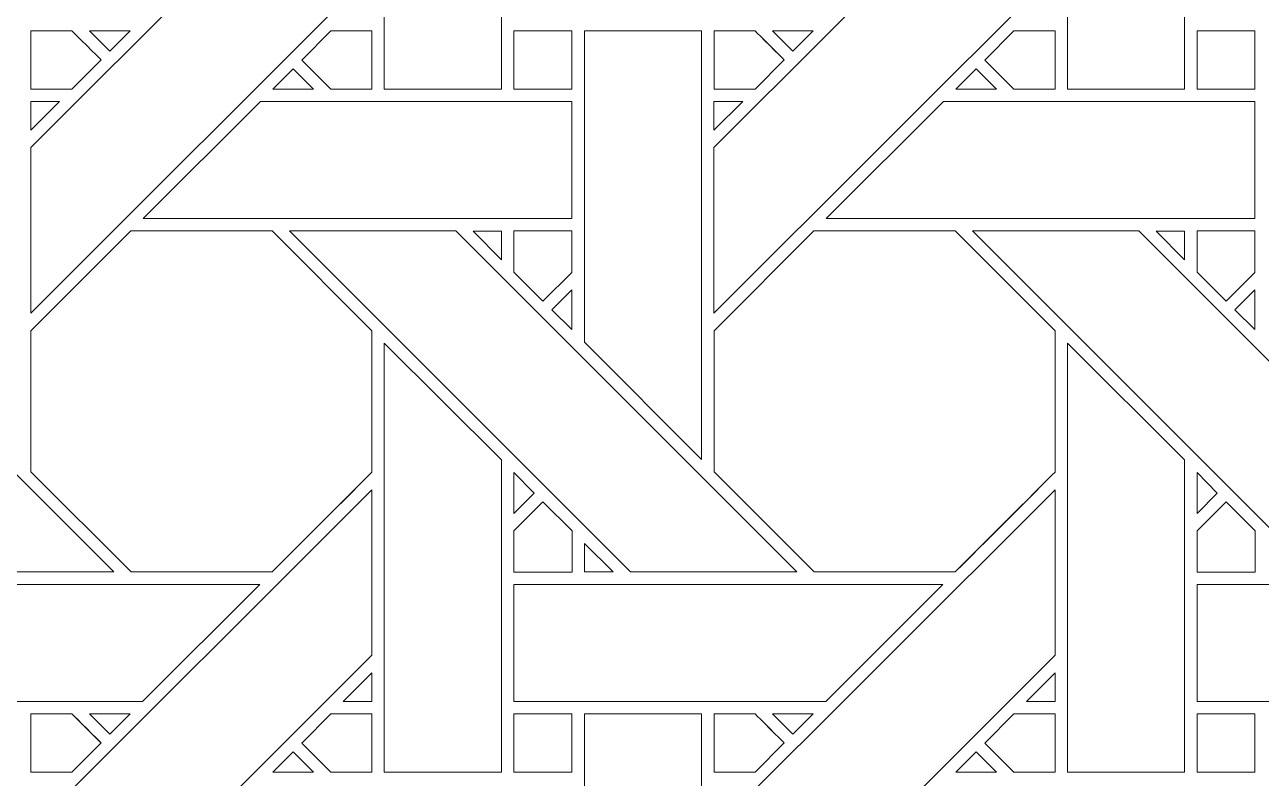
# Model space of a CAD drawing. Header units: inches. Extents: x 4.4 to 20.4, y 1.1 to 17.1.
# Drawn here: x 13.561 to 15.278, y 11.892 to 12.939 of the extents above; entities that cross this region are included whole.
import ezdxf

# ---------------------------------------------------------------- set-up
doc = ezdxf.new("R2010")
doc.units = ezdxf.units.IN
doc.header["$MEASUREMENT"] = 0
doc.layers.add('Design', color=7, linetype='Continuous', lineweight=0)

msp = doc.modelspace()

# ---------------------------------------------------------------- linework, layer by layer
at = {"layer": 'Design'}
for points, knots in [([(12.38285403781467, 17.09476386176223), (7.964575873480902, 17.09476386176223), (4.382854037814669, 13.51304202609592), (4.382854037814669, 9.094763861762152), (4.382854037814669, 4.676485697428384), (7.964575873480902, 1.094763861762152), (12.38285403781467, 1.094763861762152), (16.80113220214846, 1.094763861762152), (20.38285319010416, 4.676485697428384), (20.38285319010416, 9.094763861762152), (20.38285319010416, 13.51304202609592), (16.80113220214846, 17.09476386176223), (12.38285403781467, 17.09476386176223)], [0, 0, 0, 0, 1, 1, 1, 2, 2, 2, 3, 3, 3, 4, 4, 4, 4]), ([(12.38285399246456, 16.23880890138889), (8.437306717014545, 16.23880890138889), (5.23880895283777, 13.04031113721215), (5.23880895283777, 9.094763861762152), (5.23880895283777, 5.149216586312149), (8.437306717014545, 1.950718822135361), (12.38285399246456, 1.950718822135361), (16.32840126791459, 1.950718822135361), (19.52689827508111, 5.149216586312149), (19.52689827508111, 9.094763861762152), (19.52689827508111, 13.04031113721215), (16.32840126791459, 16.23880890138889), (12.38285399246456, 16.23880890138889)], [0, 0, 0, 0, 1, 1, 1, 2, 2, 2, 3, 3, 3, 4, 4, 4, 4]), ([(14.05993482801652, 12.84932030571831), (14.05993482801652, 12.84932030571831), (14.05993482801652, 13.44516499837239), (14.05993482801652, 13.44516499837239), (14.05993482801652, 13.44516499837239), (14.22269015842014, 13.2830098470052), (14.22269015842014, 13.2830098470052), (14.22269015842014, 13.2830098470052), (14.22269015842014, 12.84932030571831), (14.22269015842014, 12.84932030571831), (14.22269015842014, 12.84932030571831), (14.05993482801652, 12.84932030571831), (14.05993482801652, 12.84932030571831)], [0, 0, 0, 0, 1, 1, 1, 2, 2, 2, 3, 3, 3, 4, 4, 4, 4]), ([(15.0086500379775, 12.84932030571831), (15.0086500379775, 12.84932030571831), (15.0086500379775, 13.44516499837239), (15.0086500379775, 13.44516499837239), (15.0086500379775, 13.44516499837239), (15.1714172363282, 13.28301662868923), (15.1714172363282, 13.28301662868923), (15.1714172363282, 13.28301662868923), (15.1714172363282, 12.84932030571831), (15.1714172363282, 12.84932030571831), (15.1714172363282, 12.84932030571831), (15.0086500379775, 12.84932030571831), (15.0086500379775, 12.84932030571831)], [0, 0, 0, 0, 1, 1, 1, 2, 2, 2, 3, 3, 3, 4, 4, 4, 4]), ([(14.04279666476777, 13.01155005560981), (14.04279666476777, 13.01155005560981), (13.56912655300564, 12.53790028889974), (13.56912655300564, 12.53790028889974), (13.56912655300564, 12.53790028889974), (13.56912655300564, 12.76800367567274), (13.56912655300564, 12.76800367567274), (13.56912655300564, 12.76800367567274), (14.04279666476777, 13.24159240722656), (14.04279666476777, 13.24159240722656), (14.04279666476777, 13.24159240722656), (14.04279666476777, 13.01155005560981), (14.04279666476777, 13.01155005560981)], [0, 0, 0, 0, 1, 1, 1, 2, 2, 2, 3, 3, 3, 4, 4, 4, 4]), ([(14.99152628580737, 13.01155005560981), (14.99152628580737, 13.01155005560981), (14.51785617404514, 12.53790028889974), (14.51785617404514, 12.53790028889974), (14.51785617404514, 12.53790028889974), (14.51785617404514, 12.76799689398871), (14.51785617404514, 12.76799689398871), (14.51785617404514, 12.76799689398871), (14.99152628580737, 13.24159918891059), (14.99152628580737, 13.24159918891059), (14.99152628580737, 13.24159918891059), (14.99152628580737, 13.01155005560981), (14.99152628580737, 13.01155005560981)], [0, 0, 0, 0, 1, 1, 1, 2, 2, 2, 3, 3, 3, 4, 4, 4, 4]), ([(13.62619272867838, 12.93013763427734), (13.63133154975043, 12.92502593994141), (13.66210344102647, 12.89421335856119), (13.66652764214409, 12.88978915744357), (13.66652764214409, 12.88978915744357), (13.62610117594401, 12.8493660820855), (13.62610117594401, 12.8493660820855), (13.62610117594401, 12.8493660820855), (13.56912824842665, 12.8493660820855), (13.56912824842665, 12.8493660820855), (13.56912824842665, 12.8493660820855), (13.56912824842665, 12.93013763427734), (13.56912824842665, 12.93013763427734), (13.56912824842665, 12.93013763427734), (13.62619272867838, 12.93013763427734), (13.62619272867838, 12.93013763427734)], [0, 0, 0, 0, 1, 1, 1, 2, 2, 2, 3, 3, 3, 4, 4, 4, 5, 5, 5, 5]), ([(13.66652764214409, 12.88978915744357), (13.66652764214409, 12.88978915744357), (13.62610117594401, 12.8493660820855), (13.62610117594401, 12.8493660820855), (13.62610117594401, 12.8493660820855), (13.56912824842665, 12.8493660820855), (13.56912824842665, 12.8493660820855), (13.56912824842665, 12.8493660820855), (13.56912824842665, 12.93013763427734), (13.56912824842665, 12.93013763427734), (13.56912824842665, 12.93013763427734), (13.62619272867838, 12.93013763427734), (13.62619272867838, 12.93013763427734), (13.6313247680664, 12.92503272162543), (13.66208987765842, 12.89422014024522), (13.66652764214409, 12.88978915744357)], [0, 0, 0, 0, 1, 1, 1, 2, 2, 2, 3, 3, 3, 4, 4, 4, 5, 5, 5, 5]), ([(13.65054406060113, 12.93010542127821), (13.65054406060113, 12.93010542127821), (13.70701005723741, 12.93010542127821), (13.70701005723741, 12.93010542127821), (13.70701005723741, 12.93010542127821), (13.67872280544705, 12.90191989474826), (13.67872280544705, 12.90191989474826), (13.67872280544705, 12.90191989474826), (13.65054406060113, 12.93010542127821), (13.65054406060113, 12.93010542127821)], [0, 0, 0, 0, 1, 1, 1, 2, 2, 2, 3, 3, 3, 3]), ([(13.98569318983292, 12.84935251871744), (13.98569318983292, 12.84935251871744), (13.9453311496311, 12.88973490397135), (13.9453311496311, 12.88973490397135), (13.9453311496311, 12.88973490397135), (13.9857610066732, 12.93015797932942), (13.9857610066732, 12.93015797932942), (13.9857610066732, 12.93015797932942), (14.04280175103084, 12.93015797932942), (14.04280175103084, 12.93015797932942), (14.04280175103084, 12.93015797932942), (14.04280175103084, 12.84935251871744), (14.04280175103084, 12.84935251871744), (14.04280175103084, 12.84935251871744), (13.98569318983292, 12.84935251871744), (13.98569318983292, 12.84935251871744)], [0, 0, 0, 0, 1, 1, 1, 2, 2, 2, 3, 3, 3, 4, 4, 4, 5, 5, 5, 5]), ([(14.04280175103084, 12.84935251871744), (14.04280175103084, 12.84935251871744), (13.98569318983292, 12.84935251871744), (13.98569318983292, 12.84935251871744), (13.98569318983292, 12.84935251871744), (13.9453311496311, 12.88973490397135), (13.9453311496311, 12.88973490397135), (13.9453311496311, 12.88973490397135), (13.9857610066732, 12.93015797932942), (13.9857610066732, 12.93015797932942), (13.9857610066732, 12.93015797932942), (14.04280175103084, 12.93015797932942), (14.04280175103084, 12.93015797932942), (14.04280175103084, 12.93015797932942), (14.04280175103084, 12.84935251871744), (14.04280175103084, 12.84935251871744)], [0, 0, 0, 0, 1, 1, 1, 2, 2, 2, 3, 3, 3, 4, 4, 4, 5, 5, 5, 5]), ([(14.24000549316403, 12.93013763427734), (14.24000549316403, 12.93013763427734), (14.32025316026473, 12.93013763427734), (14.32025316026473, 12.93013763427734), (14.32025316026473, 12.93013763427734), (14.32025316026473, 12.84935251871744), (14.32025316026473, 12.84935251871744), (14.32025316026473, 12.84935251871744), (14.24000549316403, 12.84935251871744), (14.24000549316403, 12.84935251871744), (14.24000549316403, 12.84935251871744), (14.24000549316403, 12.93013763427734), (14.24000549316403, 12.93013763427734)], [0, 0, 0, 0, 1, 1, 1, 2, 2, 2, 3, 3, 3, 4, 4, 4, 4]), ([(14.24000549316403, 12.84935251871744), (14.24000549316403, 12.84935251871744), (14.24000549316403, 12.93013763427734), (14.24000549316403, 12.93013763427734), (14.24000549316403, 12.93013763427734), (14.32025316026473, 12.93013763427734), (14.32025316026473, 12.93013763427734), (14.32025316026473, 12.93013763427734), (14.32025316026473, 12.84935251871744), (14.32025316026473, 12.84935251871744), (14.32025316026473, 12.84935251871744), (14.24000549316403, 12.84935251871744), (14.24000549316403, 12.84935251871744)], [0, 0, 0, 0, 1, 1, 1, 2, 2, 2, 3, 3, 3, 4, 4, 4, 4]), ([(14.50070359971791, 12.33498806423611), (14.50070359971791, 12.33498806423611), (14.33778550889764, 12.49790615505642), (14.33778550889764, 12.49790615505642), (14.33778550889764, 12.49790615505642), (14.33778550889764, 12.93010542127821), (14.33778550889764, 12.93010542127821), (14.33778550889764, 12.93010542127821), (14.50070359971791, 12.93010542127821), (14.50070359971791, 12.93010542127821), (14.50070359971791, 12.93010542127821), (14.50070359971791, 12.33498806423611), (14.50070359971791, 12.33498806423611)], [0, 0, 0, 0, 1, 1, 1, 2, 2, 2, 3, 3, 3, 4, 4, 4, 4]), ([(14.51786465115015, 12.8493660820855), (14.51786465115015, 12.8493660820855), (14.51786465115015, 12.93013763427734), (14.51786465115015, 12.93013763427734), (14.51786465115015, 12.93013763427734), (14.57492913140193, 12.93013763427734), (14.57492913140193, 12.93013763427734), (14.58006795247403, 12.92502593994141), (14.61083984375, 12.89421335856119), (14.61526319715709, 12.88978915744357), (14.61526319715709, 12.88978915744357), (14.57483757866751, 12.8493660820855), (14.57483757866751, 12.8493660820855), (14.57483757866751, 12.8493660820855), (14.51786465115015, 12.8493660820855), (14.51786465115015, 12.8493660820855)], [0, 0, 0, 0, 1, 1, 1, 2, 2, 2, 3, 3, 3, 4, 4, 4, 5, 5, 5, 5]), ([(14.51786465115015, 12.8493660820855), (14.51786465115015, 12.8493660820855), (14.51786465115015, 12.93013763427734), (14.51786465115015, 12.93013763427734), (14.51786465115015, 12.93013763427734), (14.57492913140193, 12.93013763427734), (14.57492913140193, 12.93013763427734), (14.57995096842445, 12.92514122856988), (14.61070251464846, 12.89434899224175), (14.61526319715709, 12.88978915744357), (14.61526319715709, 12.88978915744357), (14.57483757866751, 12.8493660820855), (14.57483757866751, 12.8493660820855), (14.57483757866751, 12.8493660820855), (14.51786465115015, 12.8493660820855), (14.51786465115015, 12.8493660820855)], [0, 0, 0, 0, 1, 1, 1, 2, 2, 2, 3, 3, 3, 4, 4, 4, 5, 5, 5, 5]), ([(14.5992736816407, 12.93010542127821), (14.5992736816407, 12.93010542127821), (14.65573798285598, 12.93010542127821), (14.65573798285598, 12.93010542127821), (14.65573798285598, 12.93010542127821), (14.62745157877612, 12.90191989474826), (14.62745157877612, 12.90191989474826), (14.62745157877612, 12.90191989474826), (14.5992736816407, 12.93010542127821), (14.5992736816407, 12.93010542127821)], [0, 0, 0, 0, 1, 1, 1, 2, 2, 2, 3, 3, 3, 3]), ([(14.9344295925564, 12.84935251871744), (14.9344295925564, 12.84935251871744), (14.89406670464417, 12.88973490397135), (14.89406670464417, 12.88973490397135), (14.89406670464417, 12.88973490397135), (14.93449740939667, 12.93015797932942), (14.93449740939667, 12.93015797932942), (14.93449740939667, 12.93015797932942), (14.99153815375431, 12.93015797932942), (14.99153815375431, 12.93015797932942), (14.99153815375431, 12.93015797932942), (14.99153815375431, 12.84935251871744), (14.99153815375431, 12.84935251871744), (14.99153815375431, 12.84935251871744), (14.9344295925564, 12.84935251871744), (14.9344295925564, 12.84935251871744)], [0, 0, 0, 0, 1, 1, 1, 2, 2, 2, 3, 3, 3, 4, 4, 4, 5, 5, 5, 5]), ([(14.99153815375431, 12.84935251871744), (14.99153815375431, 12.84935251871744), (14.9344295925564, 12.84935251871744), (14.9344295925564, 12.84935251871744), (14.9344295925564, 12.84935251871744), (14.89406670464417, 12.88973490397135), (14.89406670464417, 12.88973490397135), (14.89406670464417, 12.88973490397135), (14.93449740939667, 12.93015797932942), (14.93449740939667, 12.93015797932942), (14.93449740939667, 12.93015797932942), (14.99153815375431, 12.93015797932942), (14.99153815375431, 12.93015797932942), (14.99153815375431, 12.93015797932942), (14.99153815375431, 12.84935251871744), (14.99153815375431, 12.84935251871744)], [0, 0, 0, 0, 1, 1, 1, 2, 2, 2, 3, 3, 3, 4, 4, 4, 5, 5, 5, 5]), ([(15.18874274359806, 12.93013763427734), (15.18874274359806, 12.93013763427734), (15.26899041069876, 12.93013763427734), (15.26899041069876, 12.93013763427734), (15.26899041069876, 12.93013763427734), (15.26899041069876, 12.84935251871744), (15.26899041069876, 12.84935251871744), (15.26899041069876, 12.84935251871744), (15.18874274359806, 12.84935251871744), (15.18874274359806, 12.84935251871744), (15.18874274359806, 12.84935251871744), (15.18874274359806, 12.93013763427734), (15.18874274359806, 12.93013763427734)], [0, 0, 0, 0, 1, 1, 1, 2, 2, 2, 3, 3, 3, 4, 4, 4, 4]), ([(15.26899041069876, 12.84935251871744), (15.26899041069876, 12.84935251871744), (15.18874274359806, 12.84935251871744), (15.18874274359806, 12.84935251871744), (15.18874274359806, 12.84935251871744), (15.18874274359806, 12.93013763427734), (15.18874274359806, 12.93013763427734), (15.18874274359806, 12.93013763427734), (15.26899041069876, 12.93013763427734), (15.26899041069876, 12.93013763427734), (15.26899041069876, 12.93013763427734), (15.26899041069876, 12.84935251871744), (15.26899041069876, 12.84935251871744)], [0, 0, 0, 0, 1, 1, 1, 2, 2, 2, 3, 3, 3, 4, 4, 4, 4]), ([(13.90495385064014, 12.84932030571831), (13.90495385064014, 12.84932030571831), (13.93321397569444, 12.87758043077257), (13.93321397569444, 12.87758043077257), (13.93321397569444, 12.87758043077257), (13.96146053738069, 12.84932030571831), (13.96146053738069, 12.84932030571831), (13.96146053738069, 12.84932030571831), (13.90495385064014, 12.84932030571831), (13.90495385064014, 12.84932030571831)], [0, 0, 0, 0, 1, 1, 1, 2, 2, 2, 3, 3, 3, 3]), ([(14.85368177625875, 12.84932030571831), (14.85368177625875, 12.84932030571831), (14.88194274902346, 12.87758043077257), (14.88194274902346, 12.87758043077257), (14.88194274902346, 12.87758043077257), (14.91019015842014, 12.84932030571831), (14.91019015842014, 12.84932030571831), (14.91019015842014, 12.84932030571831), (14.85368177625875, 12.84932030571831), (14.85368177625875, 12.84932030571831)], [0, 0, 0, 0, 1, 1, 1, 2, 2, 2, 3, 3, 3, 3]), ([(13.60895707872179, 12.83219485812717), (13.60895707872179, 12.83219485812717), (13.56912655300564, 12.79236433241102), (13.56912655300564, 12.79236433241102), (13.56912655300564, 12.79236433241102), (13.56912655300564, 12.83219485812717), (13.56912655300564, 12.83219485812717), (13.56912655300564, 12.83219485812717), (13.60895707872179, 12.83219485812717), (13.60895707872179, 12.83219485812717)], [0, 0, 0, 0, 1, 1, 1, 2, 2, 2, 3, 3, 3, 3]), ([(14.32025146484375, 12.83218129475911), (14.32025146484375, 12.83218129475911), (14.32025146484375, 12.66937934027777), (14.32025146484375, 12.66937934027777), (14.32025146484375, 12.66937934027777), (13.72496541341146, 12.66937934027777), (13.72496541341146, 12.66937934027777), (13.72496541341146, 12.66937934027777), (13.88781483968099, 12.83218129475911), (13.88781483968099, 12.83218129475911), (13.88781483968099, 12.83218129475911), (14.32025146484375, 12.83218129475911), (14.32025146484375, 12.83218129475911)], [0, 0, 0, 0, 1, 1, 1, 2, 2, 2, 3, 3, 3, 4, 4, 4, 4]), ([(14.55768669976126, 12.83219485812717), (14.55768669976126, 12.83219485812717), (14.51785617404514, 12.79236433241102), (14.51785617404514, 12.79236433241102), (14.51785617404514, 12.79236433241102), (14.51785617404514, 12.83219485812717), (14.51785617404514, 12.83219485812717), (14.51785617404514, 12.83219485812717), (14.55768669976126, 12.83219485812717), (14.55768669976126, 12.83219485812717)], [0, 0, 0, 0, 1, 1, 1, 2, 2, 2, 3, 3, 3, 3]), ([(15.26898193359375, 12.83218129475911), (15.26898193359375, 12.83218129475911), (15.26898193359375, 12.66937934027777), (15.26898193359375, 12.66937934027777), (15.26898193359375, 12.66937934027777), (14.67369418674042, 12.66937934027777), (14.67369418674042, 12.66937934027777), (14.67369418674042, 12.66937934027777), (14.83654446072056, 12.83218129475911), (14.83654446072056, 12.83218129475911), (14.83654446072056, 12.83218129475911), (15.26898193359375, 12.83218129475911), (15.26898193359375, 12.83218129475911)], [0, 0, 0, 0, 1, 1, 1, 2, 2, 2, 3, 3, 3, 4, 4, 4, 4]), ([(13.68412695990668, 12.17859141031901), (13.68412695990668, 12.17859141031901), (13.45310465494791, 12.17859141031901), (13.45310465494791, 12.17859141031901), (13.45310465494791, 12.17859141031901), (12.97954305013021, 12.6522479587131), (12.97954305013021, 12.6522479587131), (12.97954305013021, 12.6522479587131), (13.21048397488064, 12.6522479587131), (13.21048397488064, 12.6522479587131), (13.21048397488064, 12.6522479587131), (13.68412695990668, 12.17859141031901), (13.68412695990668, 12.17859141031901)], [0, 0, 0, 0, 1, 1, 1, 2, 2, 2, 3, 3, 3, 4, 4, 4, 4]), ([(13.70783233642578, 12.65225982666015), (13.70783233642578, 12.65225982666015), (13.90404340955943, 12.65225982666015), (13.90404340955943, 12.65225982666015), (13.90404340955943, 12.65225982666015), (14.04278818766278, 12.51353963216146), (14.04278818766278, 12.51353963216146), (14.04278818766278, 12.51353963216146), (14.04278818766278, 12.31732516818576), (14.04278818766278, 12.31732516818576), (14.02498965793181, 12.2993901570638), (13.91306220160598, 12.18764919704861), (13.90407731797957, 12.1786380343967), (13.90407731797957, 12.1786380343967), (13.70837317572699, 12.1786380343967), (13.70837317572699, 12.1786380343967), (13.70837317572699, 12.1786380343967), (13.56912824842665, 12.31787957085503), (13.56912824842665, 12.31787957085503), (13.56912824842665, 12.31787957085503), (13.56912824842665, 12.51353963216146), (13.56912824842665, 12.51353963216146), (13.56912824842665, 12.51353963216146), (13.70783233642578, 12.65225982666015), (13.70783233642578, 12.65225982666015)], [0, 0, 0, 0, 1, 1, 1, 2, 2, 2, 3, 3, 3, 4, 4, 4, 5, 5, 5, 6, 6, 6, 7, 7, 7, 8, 8, 8, 8]), ([(14.04278818766278, 12.31732516818576), (14.0246420966254, 12.29904259575738), (13.91280280219181, 12.18738386366102), (13.90407731797957, 12.1786380343967), (13.90407731797957, 12.1786380343967), (13.70837317572699, 12.1786380343967), (13.70837317572699, 12.1786380343967), (13.70837317572699, 12.1786380343967), (13.56912824842665, 12.31787957085503), (13.56912824842665, 12.31787957085503), (13.56912824842665, 12.31787957085503), (13.56912824842665, 12.51353963216146), (13.56912824842665, 12.51353963216146), (13.56912824842665, 12.51353963216146), (13.70783233642578, 12.65225982666015), (13.70783233642578, 12.65225982666015), (13.70783233642578, 12.65225982666015), (13.90404340955943, 12.65225982666015), (13.90404340955943, 12.65225982666015), (13.90404340955943, 12.65225982666015), (14.04278818766278, 12.51353963216146), (14.04278818766278, 12.51353963216146), (14.04278818766278, 12.51353963216146), (14.04278818766278, 12.31732516818576), (14.04278818766278, 12.31732516818576)], [0, 0, 0, 0, 1, 1, 1, 2, 2, 2, 3, 3, 3, 4, 4, 4, 5, 5, 5, 6, 6, 6, 7, 7, 7, 8, 8, 8, 8]), ([(14.63285658094625, 12.17859141031901), (14.63285658094625, 12.17859141031901), (14.40183342827693, 12.17859141031901), (14.40183342827693, 12.17859141031901), (14.40183342827693, 12.17859141031901), (13.92827182345917, 12.6522479587131), (13.92827182345917, 12.6522479587131), (13.92827182345917, 12.6522479587131), (14.15921274820958, 12.6522479587131), (14.15921274820958, 12.6522479587131), (14.15921274820958, 12.6522479587131), (14.63285658094625, 12.17859141031901), (14.63285658094625, 12.17859141031901)], [0, 0, 0, 0, 1, 1, 1, 2, 2, 2, 3, 3, 3, 4, 4, 4, 4]), ([(14.18333519829639, 12.65223439534505), (14.18333519829639, 12.65223439534505), (14.22278510199652, 12.65223439534505), (14.22278510199652, 12.65223439534505), (14.22278510199652, 12.65223439534505), (14.22278510199652, 12.61240980360243), (14.22278510199652, 12.61240980360243), (14.22278510199652, 12.61240980360243), (14.18333519829639, 12.65223439534505), (14.18333519829639, 12.65223439534505)], [0, 0, 0, 0, 1, 1, 1, 2, 2, 2, 3, 3, 3, 3]), ([(14.32025316026473, 12.65227423773871), (14.32025316026473, 12.65227423773871), (14.32025316026473, 12.59467485215928), (14.32025316026473, 12.59467485215928), (14.32025316026473, 12.59467485215928), (14.28031751844625, 12.55472819010416), (14.28031751844625, 12.55472819010416), (14.28031751844625, 12.55472819010416), (14.23998514811195, 12.59506649441189), (14.23998514811195, 12.59506649441189), (14.23998514811195, 12.59506649441189), (14.23998514811195, 12.65227423773871), (14.23998514811195, 12.65227423773871), (14.23998514811195, 12.65227423773871), (14.32025316026473, 12.65227423773871), (14.32025316026473, 12.65227423773871)], [0, 0, 0, 0, 1, 1, 1, 2, 2, 2, 3, 3, 3, 4, 4, 4, 5, 5, 5, 5]), ([(14.28031751844625, 12.55472819010416), (14.28031751844625, 12.55472819010416), (14.23998514811195, 12.59506649441189), (14.23998514811195, 12.59506649441189), (14.23998514811195, 12.59506649441189), (14.23998514811195, 12.65227423773871), (14.23998514811195, 12.65227423773871), (14.23998514811195, 12.65227423773871), (14.32025316026473, 12.65227423773871), (14.32025316026473, 12.65227423773871), (14.32025316026473, 12.65227423773871), (14.32025316026473, 12.59467485215928), (14.32025316026473, 12.59467485215928), (14.32025316026473, 12.59467485215928), (14.28031751844625, 12.55472819010416), (14.28031751844625, 12.55472819010416)], [0, 0, 0, 0, 1, 1, 1, 2, 2, 2, 3, 3, 3, 4, 4, 4, 5, 5, 5, 5]), ([(14.85282050238723, 12.1786380343967), (14.85282050238723, 12.1786380343967), (14.65710957845054, 12.1786380343967), (14.65710957845054, 12.1786380343967), (14.65710957845054, 12.1786380343967), (14.51786465115015, 12.31787618001302), (14.51786465115015, 12.31787618001302), (14.51786465115015, 12.31787618001302), (14.51786465115015, 12.51353963216146), (14.51786465115015, 12.51353963216146), (14.51786465115015, 12.51353963216146), (14.65656195746527, 12.65225982666015), (14.65656195746527, 12.65225982666015), (14.65656195746527, 12.65225982666015), (14.85277303059903, 12.65225982666015), (14.85277303059903, 12.65225982666015), (14.85277303059903, 12.65225982666015), (14.99152459038626, 12.51353963216146), (14.99152459038626, 12.51353963216146), (14.99152459038626, 12.51353963216146), (14.99152459038626, 12.31732516818576), (14.99152459038626, 12.31732516818576), (14.97372606065541, 12.2993901570638), (14.86180284288194, 12.18764919704861), (14.85282050238723, 12.1786380343967)], [0, 0, 0, 0, 1, 1, 1, 2, 2, 2, 3, 3, 3, 4, 4, 4, 5, 5, 5, 6, 6, 6, 7, 7, 7, 8, 8, 8, 8]), ([(14.99152459038626, 12.31732516818576), (14.97340562608514, 12.29906294080946), (14.86156209309903, 12.18739742702908), (14.85282050238723, 12.1786380343967), (14.85282050238723, 12.1786380343967), (14.65710957845054, 12.1786380343967), (14.65710957845054, 12.1786380343967), (14.65710957845054, 12.1786380343967), (14.51786465115015, 12.31787618001302), (14.51786465115015, 12.31787618001302), (14.51786465115015, 12.31787618001302), (14.51786465115015, 12.51353963216146), (14.51786465115015, 12.51353963216146), (14.51786465115015, 12.51353963216146), (14.65656195746527, 12.65225982666015), (14.65656195746527, 12.65225982666015), (14.65656195746527, 12.65225982666015), (14.85277303059903, 12.65225982666015), (14.85277303059903, 12.65225982666015), (14.85277303059903, 12.65225982666015), (14.99152459038626, 12.51353963216146), (14.99152459038626, 12.51353963216146), (14.99152459038626, 12.51353963216146), (14.99152459038626, 12.31732516818576), (14.99152459038626, 12.31732516818576)], [0, 0, 0, 0, 1, 1, 1, 2, 2, 2, 3, 3, 3, 4, 4, 4, 5, 5, 5, 6, 6, 6, 7, 7, 7, 8, 8, 8, 8]), ([(15.58158535427515, 12.17859141031901), (15.58158535427515, 12.17859141031901), (15.35056220160598, 12.17859141031901), (15.35056220160598, 12.17859141031901), (15.35056220160598, 12.17859141031901), (14.87700059678819, 12.6522479587131), (14.87700059678819, 12.6522479587131), (14.87700059678819, 12.6522479587131), (15.10794236924916, 12.6522479587131), (15.10794236924916, 12.6522479587131), (15.10794236924916, 12.6522479587131), (15.58158535427515, 12.17859141031901), (15.58158535427515, 12.17859141031901)], [0, 0, 0, 0, 1, 1, 1, 2, 2, 2, 3, 3, 3, 4, 4, 4, 4]), ([(15.132063123915, 12.65223439534505), (15.132063123915, 12.65223439534505), (15.17151387532554, 12.65223439534505), (15.17151387532554, 12.65223439534505), (15.17151387532554, 12.65223439534505), (15.17151387532554, 12.61240980360243), (15.17151387532554, 12.61240980360243), (15.17151387532554, 12.61240980360243), (15.132063123915, 12.65223439534505), (15.132063123915, 12.65223439534505)], [0, 0, 0, 0, 1, 1, 1, 2, 2, 2, 3, 3, 3, 3]), ([(15.26899041069876, 12.65227423773871), (15.26899041069876, 12.65227423773871), (15.26899041069876, 12.5946782430013), (15.26899041069876, 12.5946782430013), (15.26899041069876, 12.5946782430013), (15.22905307345917, 12.55473158094618), (15.22905307345917, 12.55473158094618), (15.22905307345917, 12.55473158094618), (15.18872918023001, 12.59506649441189), (15.18872918023001, 12.59506649441189), (15.18872918023001, 12.59506649441189), (15.18872918023001, 12.65227423773871), (15.18872918023001, 12.65227423773871), (15.18872918023001, 12.65227423773871), (15.26899041069876, 12.65227423773871), (15.26899041069876, 12.65227423773871)], [0, 0, 0, 0, 1, 1, 1, 2, 2, 2, 3, 3, 3, 4, 4, 4, 5, 5, 5, 5]), ([(15.22905307345917, 12.55473158094618), (15.22905307345917, 12.55473158094618), (15.18872918023001, 12.59506649441189), (15.18872918023001, 12.59506649441189), (15.18872918023001, 12.59506649441189), (15.18872918023001, 12.65227423773871), (15.18872918023001, 12.65227423773871), (15.18872918023001, 12.65227423773871), (15.26899041069876, 12.65227423773871), (15.26899041069876, 12.65227423773871), (15.26899041069876, 12.65227423773871), (15.26899041069876, 12.5946782430013), (15.26899041069876, 12.5946782430013), (15.26899041069876, 12.5946782430013), (15.22905307345917, 12.55473158094618), (15.22905307345917, 12.55473158094618)], [0, 0, 0, 0, 1, 1, 1, 2, 2, 2, 3, 3, 3, 4, 4, 4, 5, 5, 5, 5]), ([(14.32025146484375, 12.57040066189236), (14.32025146484375, 12.57040066189236), (14.32025146484375, 12.5152350531684), (14.32025146484375, 12.5152350531684), (14.32025146484375, 12.5152350531684), (14.29248216417098, 12.54261695014106), (14.29248216417098, 12.54261695014106), (14.29248216417098, 12.54261695014106), (14.32025146484375, 12.57040066189236), (14.32025146484375, 12.57040066189236)], [0, 0, 0, 0, 1, 1, 1, 2, 2, 2, 3, 3, 3, 3]), ([(15.26898193359375, 12.57040066189236), (15.26898193359375, 12.57040066189236), (15.26898193359375, 12.5152350531684), (15.26898193359375, 12.5152350531684), (15.26898193359375, 12.5152350531684), (15.2412109375, 12.54262373182508), (15.2412109375, 12.54262373182508), (15.2412109375, 12.54262373182508), (15.26898193359375, 12.57040066189236), (15.26898193359375, 12.57040066189236)], [0, 0, 0, 0, 1, 1, 1, 2, 2, 2, 3, 3, 3, 3]), ([(14.05993482801652, 11.90059068467882), (14.05993482801652, 11.90059068467882), (14.05993482801652, 12.4964362250434), (14.05993482801652, 12.4964362250434), (14.05993482801652, 12.4964362250434), (14.22269015842014, 12.33428700764974), (14.22269015842014, 12.33428700764974), (14.22269015842014, 12.33428700764974), (14.22269015842014, 11.90059068467882), (14.22269015842014, 11.90059068467882), (14.22269015842014, 11.90059068467882), (14.05993482801652, 11.90059068467882), (14.05993482801652, 11.90059068467882)], [0, 0, 0, 0, 1, 1, 1, 2, 2, 2, 3, 3, 3, 4, 4, 4, 4]), ([(15.0086500379775, 11.90059068467882), (15.0086500379775, 11.90059068467882), (15.0086500379775, 12.4964362250434), (15.0086500379775, 12.4964362250434), (15.0086500379775, 12.4964362250434), (15.1714172363282, 12.33428700764974), (15.1714172363282, 12.33428700764974), (15.1714172363282, 12.33428700764974), (15.1714172363282, 11.90059068467882), (15.1714172363282, 11.90059068467882), (15.1714172363282, 11.90059068467882), (15.0086500379775, 11.90059068467882), (15.0086500379775, 11.90059068467882)], [0, 0, 0, 0, 1, 1, 1, 2, 2, 2, 3, 3, 3, 4, 4, 4, 4]), ([(14.24000379774305, 12.26002926296658), (14.24000379774305, 12.26002926296658), (14.24000379774305, 12.31678771972656), (14.24000379774305, 12.31678771972656), (14.24000379774305, 12.31678771972656), (14.26818339029945, 12.28821478949652), (14.26818339029945, 12.28821478949652), (14.26818339029945, 12.28821478949652), (14.24000379774305, 12.26002926296658), (14.24000379774305, 12.26002926296658)], [0, 0, 0, 0, 1, 1, 1, 2, 2, 2, 3, 3, 3, 3]), ([(15.18873426649305, 12.26002926296658), (15.18873426649305, 12.26002926296658), (15.18873426649305, 12.31678771972656), (15.18873426649305, 12.31678771972656), (15.18873426649305, 12.31678771972656), (15.21691216362847, 12.28821478949652), (15.21691216362847, 12.28821478949652), (15.21691216362847, 12.28821478949652), (15.18873426649305, 12.26002926296658), (15.18873426649305, 12.26002926296658)], [0, 0, 0, 0, 1, 1, 1, 2, 2, 2, 3, 3, 3, 3]), ([(14.04279666476777, 12.06282806396484), (14.04279666476777, 12.06282806396484), (13.56912655300564, 11.58917151557074), (13.56912655300564, 11.58917151557074), (13.56912655300564, 11.58917151557074), (13.56912655300564, 11.81926812065972), (13.56912655300564, 11.81926812065972), (13.56912655300564, 11.81926812065972), (14.04279666476777, 12.29286363389757), (14.04279666476777, 12.29286363389757), (14.04279666476777, 12.29286363389757), (14.04279666476777, 12.06282806396484), (14.04279666476777, 12.06282806396484)], [0, 0, 0, 0, 1, 1, 1, 2, 2, 2, 3, 3, 3, 4, 4, 4, 4]), ([(14.99152628580737, 12.06282128228081), (14.99152628580737, 12.06282128228081), (14.51785617404514, 11.58917151557074), (14.51785617404514, 11.58917151557074), (14.51785617404514, 11.58917151557074), (14.51785617404514, 11.81926812065972), (14.51785617404514, 11.81926812065972), (14.51785617404514, 11.81926812065972), (14.99152628580737, 12.29286363389757), (14.99152628580737, 12.29286363389757), (14.99152628580737, 12.29286363389757), (14.99152628580737, 12.06282128228081), (14.99152628580737, 12.06282128228081)], [0, 0, 0, 0, 1, 1, 1, 2, 2, 2, 3, 3, 3, 4, 4, 4, 4]), ([(14.24000549316403, 12.17839304606119), (14.24000549316403, 12.17839304606119), (14.24000549316403, 12.23567877875434), (14.24000549316403, 12.23567877875434), (14.24000549316403, 12.23567877875434), (14.28033108181431, 12.27601369222005), (14.28033108181431, 12.27601369222005), (14.28033108181431, 12.27601369222005), (14.3206617567275, 12.23568895128038), (14.3206617567275, 12.23568895128038), (14.3206617567275, 12.23568895128038), (14.3206617567275, 12.17839304606119), (14.3206617567275, 12.17839304606119), (14.3206617567275, 12.17839304606119), (14.24000549316403, 12.17839304606119), (14.24000549316403, 12.17839304606119)], [0, 0, 0, 0, 1, 1, 1, 2, 2, 2, 3, 3, 3, 4, 4, 4, 5, 5, 5, 5]), ([(14.28033108181431, 12.27601369222005), (14.28033108181431, 12.27601369222005), (14.3206617567275, 12.23568895128038), (14.3206617567275, 12.23568895128038), (14.3206617567275, 12.23568895128038), (14.3206617567275, 12.17839304606119), (14.3206617567275, 12.17839304606119), (14.3206617567275, 12.17839304606119), (14.24000549316403, 12.17839304606119), (14.24000549316403, 12.17839304606119), (14.24000549316403, 12.17839304606119), (14.24000549316403, 12.23567877875434), (14.24000549316403, 12.23567877875434), (14.24000549316403, 12.23567877875434), (14.28033108181431, 12.27601369222005), (14.28033108181431, 12.27601369222005)], [0, 0, 0, 0, 1, 1, 1, 2, 2, 2, 3, 3, 3, 4, 4, 4, 5, 5, 5, 5]), ([(15.18874274359806, 12.17839304606119), (15.18874274359806, 12.17839304606119), (15.18874274359806, 12.23568216959635), (15.18874274359806, 12.23568216959635), (15.18874274359806, 12.23568216959635), (15.22906663682723, 12.27601369222005), (15.22906663682723, 12.27601369222005), (15.22906663682723, 12.27601369222005), (15.26939731174042, 12.23568895128038), (15.26939731174042, 12.23568895128038), (15.26939731174042, 12.23568895128038), (15.26939731174042, 12.17839304606119), (15.26939731174042, 12.17839304606119), (15.26939731174042, 12.17839304606119), (15.18874274359806, 12.17839304606119), (15.18874274359806, 12.17839304606119)], [0, 0, 0, 0, 1, 1, 1, 2, 2, 2, 3, 3, 3, 4, 4, 4, 5, 5, 5, 5]), ([(15.22906663682723, 12.27601369222005), (15.22906663682723, 12.27601369222005), (15.26939731174042, 12.23568895128038), (15.26939731174042, 12.23568895128038), (15.26939731174042, 12.23568895128038), (15.26939731174042, 12.17839304606119), (15.26939731174042, 12.17839304606119), (15.26939731174042, 12.17839304606119), (15.18874274359806, 12.17839304606119), (15.18874274359806, 12.17839304606119), (15.18874274359806, 12.17839304606119), (15.18874274359806, 12.23568216959635), (15.18874274359806, 12.23568216959635), (15.18874274359806, 12.23568216959635), (15.22906663682723, 12.27601369222005), (15.22906663682723, 12.27601369222005)], [0, 0, 0, 0, 1, 1, 1, 2, 2, 2, 3, 3, 3, 4, 4, 4, 5, 5, 5, 5]), ([(14.33790757921014, 12.17858462863498), (14.33790757921014, 12.17858462863498), (14.33790757921014, 12.21837446424696), (14.33790757921014, 12.21837446424696), (14.33790757921014, 12.21837446424696), (14.37763129340277, 12.17858462863498), (14.37763129340277, 12.17858462863498), (14.37763129340277, 12.17858462863498), (14.33790757921014, 12.17858462863498), (14.33790757921014, 12.17858462863498)], [0, 0, 0, 0, 1, 1, 1, 2, 2, 2, 3, 3, 3, 3]), ([(13.88697136773003, 12.16134389241536), (13.88697136773003, 12.16134389241536), (13.724244011773, 11.99864366319444), (13.724244011773, 11.99864366319444), (13.724244011773, 11.99864366319444), (13.29127587212456, 11.99864366319444), (13.29127587212456, 11.99864366319444), (13.29127587212456, 11.99864366319444), (13.29127587212456, 12.16134389241536), (13.29127587212456, 12.16134389241536), (13.29127587212456, 12.16134389241536), (13.88697136773003, 12.16134389241536), (13.88697136773003, 12.16134389241536)], [0, 0, 0, 0, 1, 1, 1, 2, 2, 2, 3, 3, 3, 4, 4, 4, 4]), ([(14.83570014105902, 12.16134389241536), (14.83570014105902, 12.16134389241536), (14.6729736328125, 11.99864366319444), (14.6729736328125, 11.99864366319444), (14.6729736328125, 11.99864366319444), (14.24000379774305, 11.99864366319444), (14.24000379774305, 11.99864366319444), (14.24000379774305, 11.99864366319444), (14.24000379774305, 12.16134389241536), (14.24000379774305, 12.16134389241536), (14.24000379774305, 12.16134389241536), (14.83570014105902, 12.16134389241536), (14.83570014105902, 12.16134389241536)], [0, 0, 0, 0, 1, 1, 1, 2, 2, 2, 3, 3, 3, 4, 4, 4, 4]), ([(15.78442891438804, 12.16134389241536), (15.78442891438804, 12.16134389241536), (15.62170240614151, 11.99864366319444), (15.62170240614151, 11.99864366319444), (15.62170240614151, 11.99864366319444), (15.18873426649305, 11.99864366319444), (15.18873426649305, 11.99864366319444), (15.18873426649305, 11.99864366319444), (15.18873426649305, 12.16134389241536), (15.18873426649305, 12.16134389241536), (15.18873426649305, 12.16134389241536), (15.78442891438804, 12.16134389241536), (15.78442891438804, 12.16134389241536)], [0, 0, 0, 0, 1, 1, 1, 2, 2, 2, 3, 3, 3, 4, 4, 4, 4]), ([(14.00303395589195, 11.99867078993055), (14.00303395589195, 11.99867078993055), (14.04279666476777, 12.03843434651692), (14.04279666476777, 12.03843434651692), (14.04279666476777, 12.03843434651692), (14.04279666476777, 11.99867078993055), (14.04279666476777, 11.99867078993055), (14.04279666476777, 11.99867078993055), (14.00303395589195, 11.99867078993055), (14.00303395589195, 11.99867078993055)], [0, 0, 0, 0, 1, 1, 1, 2, 2, 2, 3, 3, 3, 3]), ([(14.95174831814236, 11.99867078993055), (14.95174831814236, 11.99867078993055), (14.99152628580737, 12.03843434651692), (14.99152628580737, 12.03843434651692), (14.99152628580737, 12.03843434651692), (14.99152628580737, 11.99867078993055), (14.99152628580737, 11.99867078993055), (14.99152628580737, 11.99867078993055), (14.95174831814236, 11.99867078993055), (14.95174831814236, 11.99867078993055)], [0, 0, 0, 0, 1, 1, 1, 2, 2, 2, 3, 3, 3, 3]), ([(13.62619272867838, 11.98140123155382), (13.63133154975043, 11.97628953721788), (13.66210344102647, 11.94547695583767), (13.66652764214409, 11.94105275472005), (13.66652764214409, 11.94105275472005), (13.62610117594401, 11.90062967936198), (13.62610117594401, 11.90062967936198), (13.62610117594401, 11.90062967936198), (13.56912824842665, 11.90062967936198), (13.56912824842665, 11.90062967936198), (13.56912824842665, 11.90062967936198), (13.56912824842665, 11.98140123155382), (13.56912824842665, 11.98140123155382), (13.56912824842665, 11.98140123155382), (13.62619272867838, 11.98140123155382), (13.62619272867838, 11.98140123155382)], [0, 0, 0, 0, 1, 1, 1, 2, 2, 2, 3, 3, 3, 4, 4, 4, 5, 5, 5, 5]), ([(13.56912824842665, 11.90062967936198), (13.56912824842665, 11.90062967936198), (13.56912824842665, 11.98140123155382), (13.56912824842665, 11.98140123155382), (13.56912824842665, 11.98140123155382), (13.62619272867838, 11.98140123155382), (13.62619272867838, 11.98140123155382), (13.63152906629774, 11.9760988023546), (13.66233486599392, 11.94524553087022), (13.66652764214409, 11.94105275472005), (13.66652764214409, 11.94105275472005), (13.62610117594401, 11.90062967936198), (13.62610117594401, 11.90062967936198), (13.62610117594401, 11.90062967936198), (13.56912824842665, 11.90062967936198), (13.56912824842665, 11.90062967936198)], [0, 0, 0, 0, 1, 1, 1, 2, 2, 2, 3, 3, 3, 4, 4, 4, 5, 5, 5, 5]), ([(13.65054406060113, 11.98137580023871), (13.65054406060113, 11.98137580023871), (13.70702362060547, 11.98137580023871), (13.70702362060547, 11.98137580023871), (13.70702362060547, 11.98137580023871), (13.6787363688151, 11.95319112141927), (13.6787363688151, 11.95319112141927), (13.6787363688151, 11.95319112141927), (13.65054406060113, 11.98137580023871), (13.65054406060113, 11.98137580023871)], [0, 0, 0, 0, 1, 1, 1, 2, 2, 2, 3, 3, 3, 3]), ([(13.98569318983292, 11.90061611599392), (13.98569318983292, 11.90061611599392), (13.9453311496311, 11.94099850124783), (13.9453311496311, 11.94099850124783), (13.9453311496311, 11.94099850124783), (13.9857610066732, 11.9814215766059), (13.9857610066732, 11.9814215766059), (13.9857610066732, 11.9814215766059), (14.04280175103084, 11.9814215766059), (14.04280175103084, 11.9814215766059), (14.04280175103084, 11.9814215766059), (14.04280175103084, 11.90061611599392), (14.04280175103084, 11.90061611599392), (14.04280175103084, 11.90061611599392), (13.98569318983292, 11.90061611599392), (13.98569318983292, 11.90061611599392)], [0, 0, 0, 0, 1, 1, 1, 2, 2, 2, 3, 3, 3, 4, 4, 4, 5, 5, 5, 5]), ([(14.04280175103084, 11.90061611599392), (14.04280175103084, 11.90061611599392), (13.98569318983292, 11.90061611599392), (13.98569318983292, 11.90061611599392), (13.98569318983292, 11.90061611599392), (13.9453311496311, 11.94099850124783), (13.9453311496311, 11.94099850124783), (13.9453311496311, 11.94099850124783), (13.9857610066732, 11.9814215766059), (13.9857610066732, 11.9814215766059), (13.9857610066732, 11.9814215766059), (14.04280175103084, 11.9814215766059), (14.04280175103084, 11.9814215766059), (14.04280175103084, 11.9814215766059), (14.04280175103084, 11.90061611599392), (14.04280175103084, 11.90061611599392)], [0, 0, 0, 0, 1, 1, 1, 2, 2, 2, 3, 3, 3, 4, 4, 4, 5, 5, 5, 5]), ([(14.24000549316403, 11.98140123155382), (14.24000549316403, 11.98140123155382), (14.32025316026473, 11.98140123155382), (14.32025316026473, 11.98140123155382), (14.32025316026473, 11.98140123155382), (14.32025316026473, 11.90061611599392), (14.32025316026473, 11.90061611599392), (14.32025316026473, 11.90061611599392), (14.24000549316403, 11.90061611599392), (14.24000549316403, 11.90061611599392), (14.24000549316403, 11.90061611599392), (14.24000549316403, 11.98140123155382), (14.24000549316403, 11.98140123155382)], [0, 0, 0, 0, 1, 1, 1, 2, 2, 2, 3, 3, 3, 4, 4, 4, 4]), ([(14.24000549316403, 11.90061611599392), (14.24000549316403, 11.90061611599392), (14.24000549316403, 11.98140123155382), (14.24000549316403, 11.98140123155382), (14.24000549316403, 11.98140123155382), (14.32025316026473, 11.98140123155382), (14.32025316026473, 11.98140123155382), (14.32025316026473, 11.98140123155382), (14.32025316026473, 11.90061611599392), (14.32025316026473, 11.90061611599392), (14.32025316026473, 11.90061611599392), (14.24000549316403, 11.90061611599392), (14.24000549316403, 11.90061611599392)], [0, 0, 0, 0, 1, 1, 1, 2, 2, 2, 3, 3, 3, 4, 4, 4, 4]), ([(14.50070359971791, 11.38625929090712), (14.50070359971791, 11.38625929090712), (14.33778550889764, 11.54917738172743), (14.33778550889764, 11.54917738172743), (14.33778550889764, 11.54917738172743), (14.33778550889764, 11.98137580023871), (14.33778550889764, 11.98137580023871), (14.33778550889764, 11.98137580023871), (14.50070359971791, 11.98137580023871), (14.50070359971791, 11.98137580023871), (14.50070359971791, 11.98137580023871), (14.50070359971791, 11.38625929090712), (14.50070359971791, 11.38625929090712)], [0, 0, 0, 0, 1, 1, 1, 2, 2, 2, 3, 3, 3, 4, 4, 4, 4]), ([(14.51786465115015, 11.90062967936198), (14.51786465115015, 11.90062967936198), (14.51786465115015, 11.98140123155382), (14.51786465115015, 11.98140123155382), (14.51786465115015, 11.98140123155382), (14.5749223497179, 11.98140123155382), (14.5749223497179, 11.98140123155382), (14.58006117079, 11.97628953721788), (14.61083984375, 11.94547695583767), (14.61526319715709, 11.94105275472005), (14.61526319715709, 11.94105275472005), (14.57483757866751, 11.90062967936198), (14.57483757866751, 11.90062967936198), (14.57483757866751, 11.90062967936198), (14.51786465115015, 11.90062967936198), (14.51786465115015, 11.90062967936198)], [0, 0, 0, 0, 1, 1, 1, 2, 2, 2, 3, 3, 3, 4, 4, 4, 5, 5, 5, 5]), ([(14.51786465115015, 11.90062967936198), (14.51786465115015, 11.90062967936198), (14.51786465115015, 11.98140123155382), (14.51786465115015, 11.98140123155382), (14.51786465115015, 11.98140123155382), (14.5749223497179, 11.98140123155382), (14.5749223497179, 11.98140123155382), (14.58017645941848, 11.97618103027344), (14.6109619140625, 11.94534810384114), (14.61526319715709, 11.94105275472005), (14.61526319715709, 11.94105275472005), (14.57483757866751, 11.90062967936198), (14.57483757866751, 11.90062967936198), (14.57483757866751, 11.90062967936198), (14.51786465115015, 11.90062967936198), (14.51786465115015, 11.90062967936198)], [0, 0, 0, 0, 1, 1, 1, 2, 2, 2, 3, 3, 3, 4, 4, 4, 5, 5, 5, 5]), ([(14.5992736816407, 11.98137580023871), (14.5992736816407, 11.98137580023871), (14.65575154622403, 11.98137580023871), (14.65575154622403, 11.98137580023871), (14.65575154622403, 11.98137580023871), (14.62745157877612, 11.9531979031033), (14.62745157877612, 11.9531979031033), (14.62745157877612, 11.9531979031033), (14.5992736816407, 11.98137580023871), (14.5992736816407, 11.98137580023871)], [0, 0, 0, 0, 1, 1, 1, 2, 2, 2, 3, 3, 3, 3]), ([(14.93442281087237, 11.90061611599392), (14.93442281087237, 11.90061611599392), (14.89406670464417, 11.94099850124783), (14.89406670464417, 11.94099850124783), (14.89406670464417, 11.94099850124783), (14.93449740939667, 11.9814215766059), (14.93449740939667, 11.9814215766059), (14.93449740939667, 11.9814215766059), (14.99153815375431, 11.9814215766059), (14.99153815375431, 11.9814215766059), (14.99153815375431, 11.9814215766059), (14.99153815375431, 11.90061611599392), (14.99153815375431, 11.90061611599392), (14.99153815375431, 11.90061611599392), (14.93442281087237, 11.90061611599392), (14.93442281087237, 11.90061611599392)], [0, 0, 0, 0, 1, 1, 1, 2, 2, 2, 3, 3, 3, 4, 4, 4, 5, 5, 5, 5]), ([(14.99153815375431, 11.90061611599392), (14.99153815375431, 11.90061611599392), (14.93442281087237, 11.90061611599392), (14.93442281087237, 11.90061611599392), (14.93442281087237, 11.90061611599392), (14.89406670464417, 11.94099850124783), (14.89406670464417, 11.94099850124783), (14.89406670464417, 11.94099850124783), (14.93449740939667, 11.9814215766059), (14.93449740939667, 11.9814215766059), (14.93449740939667, 11.9814215766059), (14.99153815375431, 11.9814215766059), (14.99153815375431, 11.9814215766059), (14.99153815375431, 11.9814215766059), (14.99153815375431, 11.90061611599392), (14.99153815375431, 11.90061611599392)], [0, 0, 0, 0, 1, 1, 1, 2, 2, 2, 3, 3, 3, 4, 4, 4, 5, 5, 5, 5]), ([(15.18874274359806, 11.98140123155382), (15.18874274359806, 11.98140123155382), (15.26899041069876, 11.98140123155382), (15.26899041069876, 11.98140123155382), (15.26899041069876, 11.98140123155382), (15.26899041069876, 11.90061611599392), (15.26899041069876, 11.90061611599392), (15.26899041069876, 11.90061611599392), (15.18874274359806, 11.90061611599392), (15.18874274359806, 11.90061611599392), (15.18874274359806, 11.90061611599392), (15.18874274359806, 11.98140123155382), (15.18874274359806, 11.98140123155382)], [0, 0, 0, 0, 1, 1, 1, 2, 2, 2, 3, 3, 3, 4, 4, 4, 4]), ([(15.18874274359806, 11.90061611599392), (15.18874274359806, 11.90061611599392), (15.18874274359806, 11.98140123155382), (15.18874274359806, 11.98140123155382), (15.18874274359806, 11.98140123155382), (15.26899041069876, 11.98140123155382), (15.26899041069876, 11.98140123155382), (15.26899041069876, 11.98140123155382), (15.26899041069876, 11.90061611599392), (15.26899041069876, 11.90061611599392), (15.26899041069876, 11.90061611599392), (15.18874274359806, 11.90061611599392), (15.18874274359806, 11.90061611599392)], [0, 0, 0, 0, 1, 1, 1, 2, 2, 2, 3, 3, 3, 4, 4, 4, 4]), ([(13.90495385064014, 11.90059746636284), (13.90495385064014, 11.90059746636284), (13.93321397569444, 11.9288575914171), (13.93321397569444, 11.9288575914171), (13.93321397569444, 11.9288575914171), (13.96144697401263, 11.90059746636284), (13.96144697401263, 11.90059746636284), (13.96144697401263, 11.90059746636284), (13.90495385064014, 11.90059746636284), (13.90495385064014, 11.90059746636284)], [0, 0, 0, 0, 1, 1, 1, 2, 2, 2, 3, 3, 3, 3]), ([(14.85368177625875, 11.90059746636284), (14.85368177625875, 11.90059746636284), (14.88194274902346, 11.9288575914171), (14.88194274902346, 11.9288575914171), (14.88194274902346, 11.9288575914171), (14.91017659505208, 11.90059746636284), (14.91017659505208, 11.90059746636284), (14.91017659505208, 11.90059746636284), (14.85368177625875, 11.90059746636284), (14.85368177625875, 11.90059746636284)], [0, 0, 0, 0, 1, 1, 1, 2, 2, 2, 3, 3, 3, 3])]:
    msp.add_open_spline(points, degree=3, knots=knots, dxfattribs=at)

doc.saveas('drawing.dxf')
